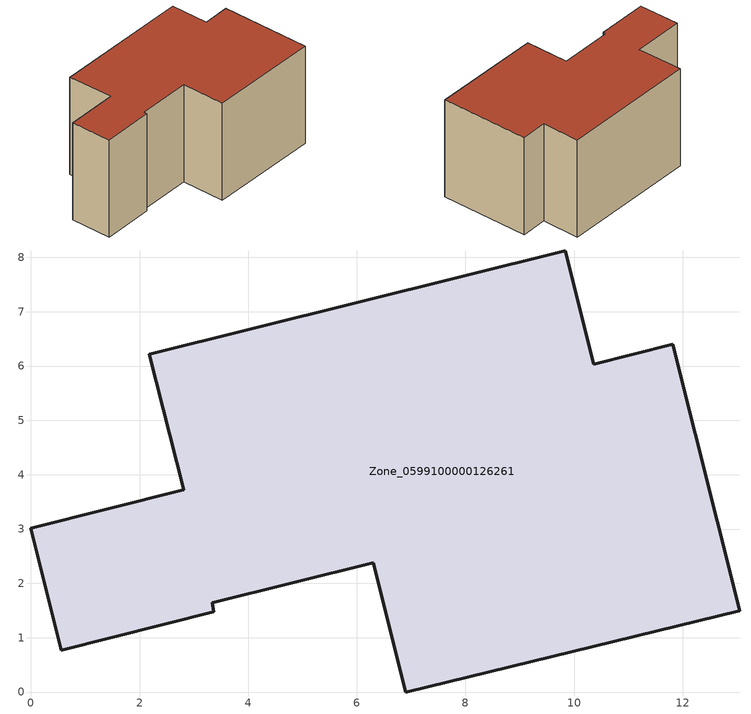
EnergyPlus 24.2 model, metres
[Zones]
Zone_0599100000126261
 floor ground (C_G): 10.36,6.03 11.82,6.4 13.05,1.5 6.9,0 6.3,2.38 3.34,1.64 3.37,1.48 0.56,0.77 0,3.02 2.81,3.72 2.18,6.22 9.84,8.12 z0
 wall outside (C_F): 3.37,1.48 3.34,1.64 6.3,2.38 6.9,0 13.05,1.5 11.82,6.4 10.36,6.03 9.84,8.12 2.18,6.22 2.81,3.72 0,3.02 0.56,0.77 3.37,1.48 z0:5.83
 roof outside (C_R): 9.84,8.12 2.18,6.22 2.81,3.72 0,3.02 0.56,0.77 3.37,1.48 3.34,1.64 6.3,2.38 6.9,0 13.05,1.5 11.82,6.4 10.36,6.03 z5.83
[BUILDING]
Pand.0599100000126261: North Axis=0; Terrain=City; Loads Convergence Tolerance Value=0.04; Temperature Convergence Tolerance Value=0.4; Solar Distribution=FullExterior; Maximum Number of Warmup Days=25; Minimum Number of Warmup Days=1
[Site:Location]
Rotterdam.The.Hague.AP_ZH_NLD Design_Conditions: Latitude=51.96; Longitude=4.45; Time Zone=1; Elevation=-4.5
[SITE:GROUNDTEMPERATURE:BUILDINGSURFACE]
18, 18, 18, 18, 18, 18, 18, 18, 18, 18, 18, 18
[MATERIAL] Thermal Absorptance=0.9; Solar Absorptance=0.7; Visible Absorptance=0.7
Name | Roughness | Thickness | Conductivity | Density | Specific Heat
G.TI.1965-1974 | MediumSmooth | 0.15 | 0.882353 | 540 | 1210
F.TI.1965-1974 | Rough | 0.3 | 0.697674 | 1920 | 840
R.TI.1965-1974 | MediumRough | 0.2 | 0.232558 | 1500 | 1000
[CONSTRUCTION]
C_G: G.TI.1965-1974
C_F: F.TI.1965-1974
C_R: R.TI.1965-1974
[ZONE]
Zone_0599100000126261: Type=1; Multiplier=1; Ceiling Height=Autocalculate; Volume=Autocalculate; Floor Area=autocalculate; Part of Total Floor Area=Yes
[ZONEINFILTRATION:DESIGNFLOWRATE]
Infil_Zone_0599100000126261: Zone or ZoneList or Space or SpaceList=Zone_0599100000126261; Schedule=AlwaysOn; Design Flow Rate Calculation Method=Flow/Area; Flow Rate per Floor Area=0.003; Constant Term Coefficient=1; Temperature Term Coefficient=0; Velocity Term Coefficient=0; Velocity Squared Term Coefficient=0
[HVACTEMPLATE:ZONE:IDEALLOADSAIRSYSTEM]
Zone_0599100000126261: Maximum Heating Supply Air Temperature=50; Minimum Cooling Supply Air Temperature=13; Maximum Heating Supply Air Humidity Ratio=0.0156; Minimum Cooling Supply Air Humidity Ratio=0.0077; Heating Limit=NoLimit; Cooling Limit=NoLimit; Dehumidification Control Type=ConstantSensibleHeatRatio; Cooling Sensible Heat Ratio=0.7; Dehumidification Setpoint=60; Humidification Control Type=None; Humidification Setpoint=30; Outdoor Air Method=None; Outdoor Air Flow Rate per Person=0.00944; Outdoor Air Flow Rate per Zone Floor Area=0; Outdoor Air Flow Rate per Zone=0; Demand Controlled Ventilation Type=None; Outdoor Air Economizer Type=NoEconomizer; Heat Recovery Type=None; Sensible Heat Recovery Effectiveness=0.7; Latent Heat Recovery Effectiveness=0.65
[ZONECONTROL:THERMOSTAT]
ThermostatControl_Zone_0599100000126261: Zone or ZoneList=Zone_0599100000126261; Control Type Schedule=DualSetpointControlType; Control 1=Thermostat_Zone_0599100000126261; Temperature Difference Between Cutout And Setpoint=0
[THERMOSTATSETPOINT:DUALSETPOINT]
Thermostat_Zone_0599100000126261: Heating Setpoint Temperature Schedule=HeatingSetpoint_Zone_0599100000126261; Cooling Setpoint Temperature Schedule=CoolingSetpoint_Zone_0599100000126261
[SCHEDULE:COMPACT]
HeatingSetpoint_Zone_0599100000126261: Through: 12/31, For: AllDays, Until: 24:00, 21
CoolingSetpoint_Zone_0599100000126261: Through: 12/31, For: AllDays, Until: 24:00, 24
DualSetpointControlType: Through: 12/31, For: AllDays, Until: 24:00, 4
AlwaysOn: Through: 12/31, For: AllDays, Until: 24:00, 1
